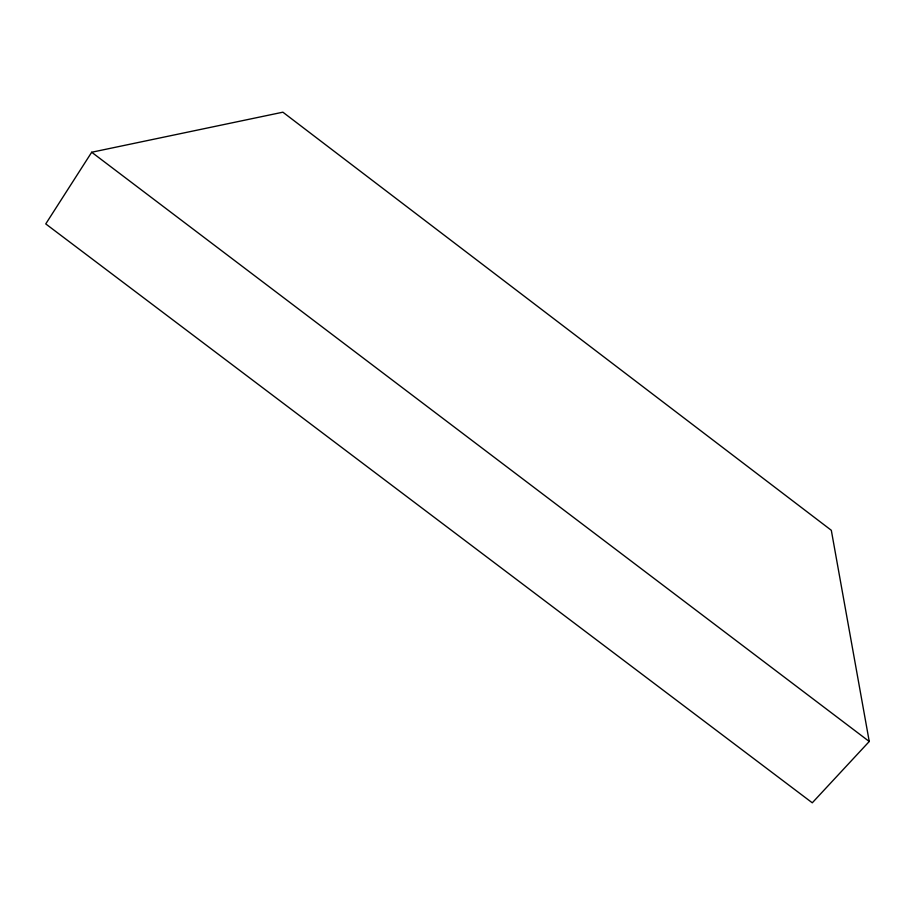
<?xml version="1.0" encoding="UTF-8"?>
<svg xmlns="http://www.w3.org/2000/svg" width="915" height="915" viewBox="0 0 915 915"><rect width="100%" height="100%" fill="white"/><g stroke="black" fill="none" stroke-linecap="round" stroke-linejoin="round"><path stroke-width="1.37" d="M91.694 152.245L45.75 223.912L812.28 802.81L869.25 741.493L831.312 530.288L282.884 112.19L91.694 152.245L869.25 741.493"/></g></svg>
